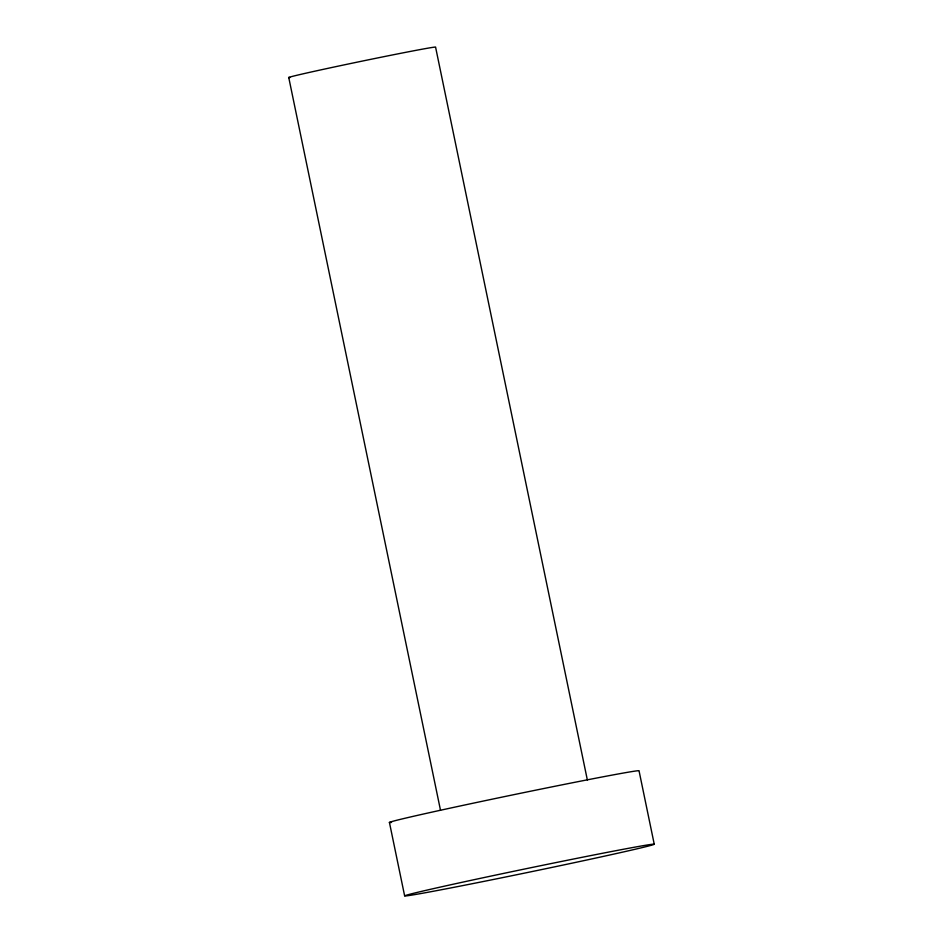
<?xml version="1.0" encoding="UTF-8"?>
<svg xmlns="http://www.w3.org/2000/svg" width="943" height="943" viewBox="0 0 943 943"><rect width="100%" height="100%" fill="white"/><g stroke="black" fill="none" stroke-linecap="round" stroke-linejoin="round"><path stroke-width="1.41" d="M654.253 844.268A127.494 2.004 -11.7 0 0 469.708 880.632A127.494 2.004 -11.7 0 0 464.369 885.277A127.494 2.004 -11.7 0 0 654.253 844.268L639.048 770.844A127.494 2.004 -11.7 0 0 504.246 796.658A127.494 2.004 -11.7 0 0 391.51 822.414M587.359 780.014L435.583 47.15A75.004 1.179 -11.7 0 0 356.289 62.332A75.004 1.179 -11.7 0 0 289.972 77.491M288.747 77.491L440.522 810.355M389.424 822.414L404.63 895.85"/></g></svg>
